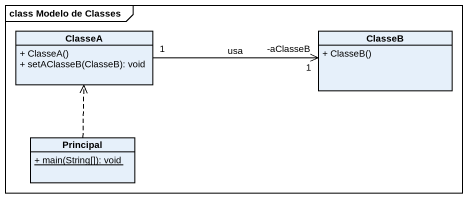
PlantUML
@startuml
mainframe class Modelo de Classes
hide circle
hide empty members
skinparam classAttributeIconSize 0
class ClasseA {
  + ClasseA()
  + setAClasseB(ClasseB): void
}
class ClasseB {
  + ClasseB()
}
class Principal {
  {static} + main(String[]): void
}
ClasseA "1" -right-> "-aClasseB\n1" ClasseB : usa
Principal .up.> ClasseA
@enduml
